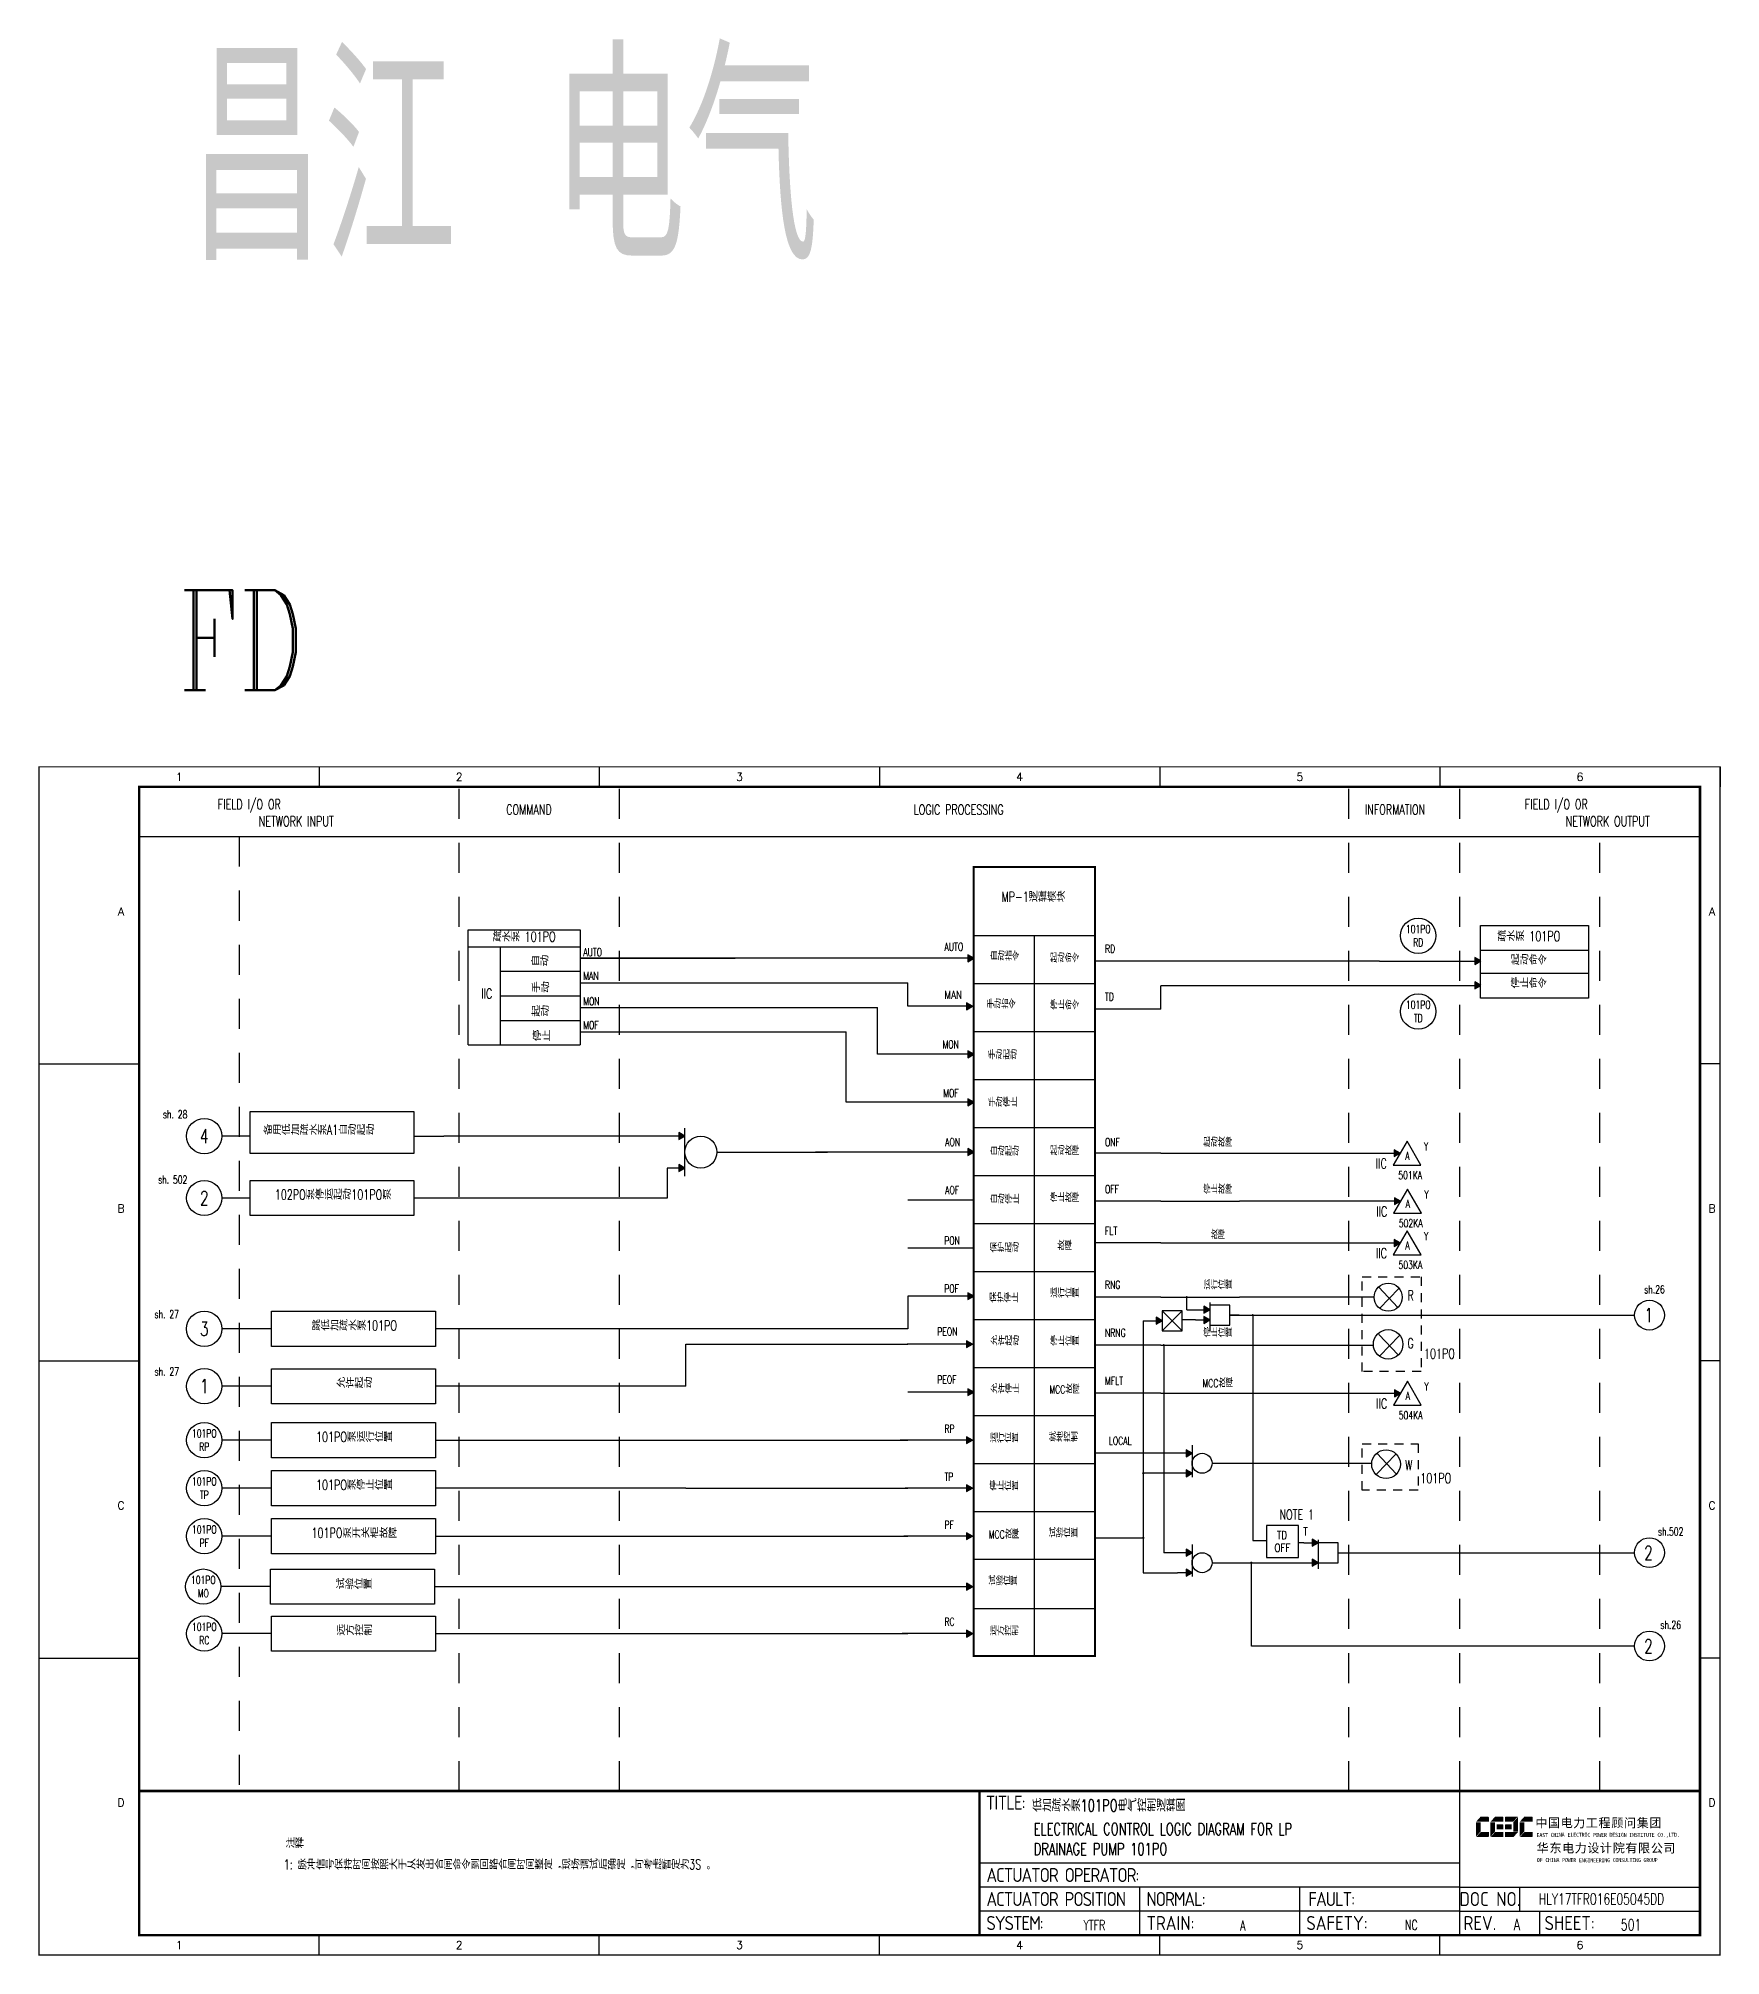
# Model space of a CAD drawing. Header units: millimetres. Extents: x 5560 to 16471, y 4607 to 8234.
# Drawn here: x 15514.8 to 15935.1, y 7531.3 to 8010.6 of the extents above; entities that cross this region are included whole.
import ezdxf
from ezdxf.enums import TextEntityAlignment as Align

# ---------------------------------------------------------------- set-up
doc = ezdxf.new("R2010")
doc.units = ezdxf.units.MM
doc.linetypes.add('JIS_02_0.7', pattern=[1.35, 0.75, -0.6])
for name, color, linetype in [('BLOCK', 7, 'Continuous'), ('BORDER', 1, 'Continuous'), ('INSTRUMENT', 4, 'Continuous'), ('MLINE', 6, 'Continuous'), ('TITLE', 1, 'Continuous'), ('TK', 7, 'Continuous'), ('图框_外框线', 7, 'Continuous'), ('图框_标题栏文字', 6, 'Continuous')]:
    doc.layers.add(name, color=color, linetype=linetype)
doc.styles.add('DANIEL', font='COMPLEX', dxfattribs={"width": 0.7, "bigfont": 'GVFS'})
doc.styles.add('ecepdi', font='simhei.ttf', dxfattribs={"width": 0.9})
doc.styles.get("Standard").update_dxf_attribs({"font": 'romans.shx', "width": 0.7, "bigfont": '@0hztxta.shx'})
doc.styles.add('工程字', font='gbenor.shx', dxfattribs={"bigfont": 'gbcbig.shx'})

# ---------------------------------------------------------------- blocks, each defined once
blk = doc.blocks.new('huo')
at = {"layer": 'BORDER'}
for points in [[(-72.15, 909.27), (-73.65, 910.13), (-73.65, 908.4)], [(-72.15, 904.27), (-73.65, 905.13), (-73.65, 903.4)]]:
    blk.add_hatch(color=256, dxfattribs=at).paths.add_polyline_path(points)
for p, q in [((-72.15, 911.28), (-72.15, 903.28)), ((-72.15, 909.27), (-75.75, 909.27)), ((-67.15, 906.77), (-65.15, 906.77)), ((-72.15, 904.27), (-75.75, 904.27))]:
    blk.add_line(p, q, dxfattribs=at)
for points in [[(-72.15, 909.27), (-73.65, 910.13), (-73.65, 908.4)], [(-72.15, 904.27), (-73.65, 905.13), (-73.65, 903.4)]]:
    blk.add_lwpolyline(points, close=True, dxfattribs=at)
blk.add_circle((-69.65, 906.77), 2.5, dxfattribs=at)
blk = doc.blocks.new('A$C1E0003F3')
h = blk.add_hatch(color=152)
edge = h.paths.add_edge_path()
edge.add_ellipse((5.15, 4.41), major_axis=(0, 0.211), ratio=0.769231, start_angle=-90, end_angle=0)
edge.add_line((5.15, 4.62), (3.22, 4.62))
edge.add_line((3.22, 4.62), (2.09, 3.35))
edge.add_line((2.09, 3.35), (5.32, 3.35))
edge.add_line((5.32, 3.35), (5.32, 4.41))
h.paths.add_polyline_path([(3.22, 3.23), (2.09, 3.23), (2.09, -0.36), (3.22, 0.91)])
edge = h.paths.add_edge_path()
edge.add_line((5.32, 0.81), (3.27, 0.81))
edge.add_line((3.27, 0.81), (2.13, -0.46))
edge.add_line((2.13, -0.46), (5.15, -0.46))
edge.add_ellipse((5.15, -0.25), major_axis=(0, 0.211), ratio=0.769231, start_angle=180, end_angle=270)
edge.add_line((5.32, -0.25), (5.32, 0.81))
h = blk.add_hatch(color=152)
edge = h.paths.add_edge_path()
edge.add_ellipse((8.78, 4.41), major_axis=(0, 0.211), ratio=0.769231, start_angle=-90, end_angle=0)
edge.add_line((8.78, 4.62), (6.84, 4.62))
edge.add_line((6.84, 4.62), (5.71, 3.35))
edge.add_line((5.71, 3.35), (8.94, 3.35))
edge.add_line((8.94, 3.35), (8.94, 4.41))
h.paths.add_polyline_path([(6.84, 3.23), (5.71, 3.23), (5.71, -0.36), (6.84, 0.91)])
edge = h.paths.add_edge_path()
edge.add_ellipse((8.78, 2.49), major_axis=(0, 0.211), ratio=0.769231, start_angle=-90, end_angle=0)
edge.add_line((8.78, 2.7), (7.22, 2.7))
edge.add_line((7.22, 2.7), (7.22, 1.44))
edge.add_line((7.22, 1.44), (8.78, 1.44))
edge.add_ellipse((8.78, 1.65), major_axis=(0, 0.211), ratio=0.769231, start_angle=180, end_angle=270)
edge.add_line((8.94, 1.65), (8.94, 2.49))
edge = h.paths.add_edge_path()
edge.add_line((8.94, 0.81), (6.89, 0.81))
edge.add_line((6.89, 0.81), (5.75, -0.46))
edge.add_line((5.75, -0.46), (8.78, -0.46))
edge.add_ellipse((8.78, -0.25), major_axis=(0, 0.211), ratio=0.769231, start_angle=180, end_angle=270)
edge.add_line((8.94, -0.25), (8.94, 0.81))
h = blk.add_hatch(color=1)
edge = h.paths.add_edge_path()
edge.add_line((12.48, 4.62), (9.46, 4.62))
edge.add_ellipse((9.46, 4.41), major_axis=(0, 0.211), ratio=0.769231, start_angle=0, end_angle=90)
edge.add_line((9.3, 4.41), (9.3, 3.35))
edge.add_line((9.3, 3.35), (11.35, 3.35))
edge.add_line((11.35, 3.35), (12.48, 4.62))
h.paths.add_polyline_path([(12.57, 4.56), (11.38, 3.23), (11.38, 0.93), (12.57, 0.93)])
edge = h.paths.add_edge_path()
edge.add_line((11.03, 2.7), (9.46, 2.7))
edge.add_ellipse((9.46, 2.49), major_axis=(0, 0.211), ratio=0.769231, start_angle=0, end_angle=90)
edge.add_line((9.3, 2.49), (9.3, 1.65))
edge.add_ellipse((9.46, 1.65), major_axis=(0, 0.211), ratio=0.769231, start_angle=90, end_angle=180)
edge.add_line((9.46, 1.44), (11.03, 1.44))
edge.add_line((11.03, 1.44), (11.03, 2.7))
h = blk.add_hatch(color=1)
edge = h.paths.add_edge_path()
edge.add_line((12.58, 0.79), (9.3, 0.79))
edge.add_line((9.3, 0.79), (9.3, -0.27))
edge.add_ellipse((9.46, -0.27), major_axis=(0, 0.211), ratio=0.769231, start_angle=90, end_angle=180)
edge.add_line((9.46, -0.48), (11.43, -0.48))
edge.add_line((11.43, -0.48), (12.58, 0.79))
h = blk.add_hatch(color=152)
edge = h.paths.add_edge_path()
edge.add_ellipse((16.11, 4.41), major_axis=(0, 0.211), ratio=0.769231, start_angle=-90, end_angle=0)
edge.add_line((16.11, 4.62), (14.14, 4.62))
edge.add_line((14.14, 4.62), (13, 3.35))
edge.add_line((13, 3.35), (16.27, 3.35))
edge.add_line((16.27, 3.35), (16.27, 4.41))
h.paths.add_polyline_path([(14.14, 3.23), (13, 3.23), (13, -0.36), (14.14, 0.91)])
edge = h.paths.add_edge_path()
edge.add_line((16.27, 0.81), (14.18, 0.81))
edge.add_line((14.18, 0.81), (13.04, -0.46))
edge.add_line((13.04, -0.46), (16.03, -0.46))
edge.add_ellipse((16.03, -0.15), major_axis=(0, 0.316), ratio=0.769231, start_angle=180, end_angle=270)
edge.add_line((16.27, -0.15), (16.27, 0.81))
at = {"layer": 'TITLE', "color": 7, "style": 'ecepdi'}
for s, p in [('中', (16.92, 1.94)), ('国', (20.09, 2)), ('电', (23.25, 1.99)), ('力', (26.39, 1.96)), ('工', (29.53, 1.95)), ('程', (32.71, 1.98)), ('顾', (35.9, 1.98)), ('问', (39.09, 1.94)), ('集', (42.26, 1.98)), ('团', (45.42, 2.01)), ('华', (17.24, -4.31)), ('东', (20.45, -4.29)), ('电', (23.62, -4.35)), ('力', (26.75, -4.32)), ('设', (29.92, -4.3)), ('计', (33.05, -4.31)), ('院', (36.26, -4.29)), ('有', (39.41, -4.29)), ('限', (42.57, -4.32)), ('公', (45.78, -4.38)), ('司', (48.91, -4.35))]:
    blk.add_text(s, height=2.2, dxfattribs=at).set_placement(p)
at = {"layer": 'TITLE', "color": 7, "style": 'ecepdi', "width": 0.975}
for s, p in [('E', (17.58, 0.02)), ('A', (18.29, 0.03)), ('S', (19, 0.03)), ('T', (19.7, 0.03)), ('C', (21.1, 0.09)), ('H', (21.77, 0.09)), ('I', (22.46, 0.09)), ('N', (23.17, 0.1)), ('A', (23.86, 0.1)), ('E', (25.35, 0.09)), ('L', (26.05, 0.11)), ('E', (26.76, 0.1)), ('C', (27.46, 0.12)), ('T', (28.18, 0.11)), ('R', (28.87, 0.1)), ('I', (29.57, 0.11)), ('C', (30.28, 0.1)), ('P', (31.64, 0.09)), ('O', (32.32, 0.08)), ('W', (33.03, 0.08)), ('E', (33.72, 0.08)), ('R', (34.42, 0.09)), ('D', (35.81, 0.1)), ('E', (36.52, 0.1)), ('S', (37.2, 0.1)), ('I', (37.91, 0.09)), ('G', (38.68, 0.11)), ('N', (39.38, 0.09)), ('I', (40.72, 0.07)), ('N', (41.43, 0.08)), ('S', (42.14, 0.08)), ('T', (42.83, 0.08)), ('I', (43.52, 0.09)), ('T', (44.22, 0.07)), ('U', (44.93, 0.07)), ('T', (45.63, 0.08)), ('E', (46.34, 0.09)), ('C', (47.76, 0.11)), ('O', (48.48, 0.1)), ('L', (50.56, 0.1)), ('T', (51.27, 0.1)), ('D', (51.96, 0.1)), ('.', (49.23, 0.1)), (',', (49.87, 0.1)), ('.', (52.72, 0.11)), ('O', (17.67, -6.18)), ('OF', (18.01, -6.2)), ('F', (18.37, -6.2)), ('C', (19.8, -6.19)), ('H', (20.47, -6.19)), ('I', (21.15, -6.19)), ('N', (21.87, -6.18)), ('A', (22.56, -6.18)), ('P', (23.98, -6.2)), ('O', (24.66, -6.21)), ('W', (25.36, -6.21)), ('E', (26.06, -6.21)), ('R', (26.75, -6.2)), ('E', (28.19, -6.24)), ('N', (28.91, -6.27)), ('G', (29.62, -6.26)), ('I', (30.32, -6.27)), ('N', (31.02, -6.27)), ('E', (31.7, -6.28)), ('E', (32.41, -6.27)), ('R', (33.1, -6.24)), ('I', (33.81, -6.24)), ('N', (34.51, -6.26)), ('G', (35.2, -6.24)), ('C', (36.61, -6.19)), ('O', (37.3, -6.21)), ('N', (38, -6.2)), ('S', (38.71, -6.21)), ('U', (39.41, -6.18)), ('L', (40.11, -6.18)), ('T', (40.81, -6.19)), ('I', (41.51, -6.21)), ('N', (42.2, -6.21)), ('G', (42.91, -6.17)), ('G', (44.29, -6.2)), ('R', (45, -6.21)), ('O', (45.69, -6.22)), ('U', (46.39, -6.2)), ('P', (47.1, -6.23))]:
    blk.add_text(s, height=1, dxfattribs=at).set_placement(p, align=Align.MIDDLE_CENTER)
blk = doc.blocks.new('1')
for p, q in [((70, 297), (70, 292)), ((140, 297), (140, 292)), ((210, 297), (210, 292)), ((280, 297), (280, 292)), ((350, 297), (350, 292)), ((420, 297), (420, 292)), ((0, 222.75), (25, 222.75)), ((420, 222.75), (415, 222.75)), ((0, 148.5), (25, 148.5)), ((420, 148.5), (415, 148.5)), ((0, 74.25), (25, 74.25)), ((420, 74.25), (415, 74.25)), ((70, 0), (70, 5)), ((140, 0), (140, 5)), ((210, 0), (210, 5)), ((280, 0), (280, 5)), ((350, 0), (350, 5))]:
    blk.add_line(p, q)
at = {"layer": '图框_外框线'}
for p, q in [((355, 5), (355, 41)), ((355, 23), (235, 23)), ((355, 17), (235, 17)), ((275, 11), (275, 17)), ((315, 11), (315, 17)), ((355, 17), (415, 17)), ((370, 11), (370, 17)), ((355, 11), (235, 11)), ((355, 11), (235, 11)), ((275, 5), (275, 11)), ((315, 5), (315, 11)), ((355, 11), (415, 11)), ((375, 5), (375, 11))]:
    blk.add_line(p, q, dxfattribs=at)
for points, const_width in [([(0, 0), (420, 0), (420, 297), (0, 297)], 0.3), ([(25, 5), (415, 5), (415, 292), (25, 292)], 0.6)]:
    blk.add_lwpolyline(points, close=True, dxfattribs=dict(at, const_width=const_width))
at = {"layer": '图框_外框线', "const_width": 0.6}
blk.add_lwpolyline([(235, 41), (25, 41)], dxfattribs=at)
at = {"layer": '图框_外框线'}
blk.add_lwpolyline([(415, 41, 0.6, 0.6, 0), (235, 41, 0.6, 0.6, 0), (235, 5, 0, 0, 0)], format="xyseb", dxfattribs=at)
blk.add_blockref('A$C1E0003F3', (356.94, 29.95))
at = {"layer": 'TK', "color": 3}
for s, p in [('1', (35, 294.5)), ('2', (105, 294.5)), ('3', (175, 294.5)), ('4', (245, 294.5)), ('5', (315, 294.5)), ('6', (385, 294.5)), ('1', (35, 2.5)), ('2', (105, 2.5)), ('3', (175, 2.5)), ('4', (245, 2.5)), ('5', (315, 2.5)), ('6', (385, 2.5))]:
    blk.add_text(s, height=2, dxfattribs=at).set_placement(p, align=Align.MIDDLE)
for s, p in [('A', (20.5, 259.88)), ('A', (418, 259.88)), ('B', (20.5, 185.62)), ('B', (418, 185.62)), ('C', (20.5, 111.38)), ('C', (418, 111.38)), ('D', (20.5, 37.12)), ('D', (418, 37.12))]:
    blk.add_text(s, height=2, dxfattribs=at).set_placement(p, align=Align.CENTER)
at = {"layer": '图框_标题栏文字', "char_height": 3.5, "style": '工程字'}
for s, insert, width, attachment_point in [('{\\T0.9; TITLE:}', (234.86, 38.09), 14.2249, 4), ('{\\T0.9; ACTUATOR OPERATOR:}', (235, 20), 40, 4), ('{\\T0.9; ACTUATOR POSITION}', (235, 14), 45, 4), ('{\\T0.9; NORMAL:}', (275, 14), 18.2557, 4), ('{\\T0.9; FAULT:}', (315.44, 14), 15, 4), ('DOC NO.', (362.5, 14), 15, 5), ('{\\T0.9; SYSTEM:}', (235, 8), 17.9526, 4), ('{\\T0.9; }TRAIN: ', (275, 8), 17.6638, 4), ('SAFETY:', (324.3, 8), 22.3993, 5), ('REV.', (360, 8), 10, 5), ('SHEET:', (382.42, 8), 20, 5)]:
    blk.add_mtext(s, dxfattribs=dict(at, insert=insert, width=width, attachment_point=attachment_point))

msp = doc.modelspace()

# ---------------------------------------------------------------- hatches: boundary and pattern name
for points in [[(15748.49, 7780.66), (15746.99, 7781.52), (15746.99, 7779.79)], [(15875.2, 7779.97), (15873.7, 7780.83), (15873.7, 7779.1)], [(15875.2, 7773.84), (15873.7, 7774.71), (15873.7, 7772.97)], [(15748.22, 7768.66), (15746.72, 7769.52), (15746.72, 7767.79)], [(15748.49, 7756.66), (15746.99, 7757.52), (15746.99, 7755.79)], [(15748.49, 7744.66), (15746.99, 7745.52), (15746.99, 7743.79)], [(15676.31, 7736.19), (15674.81, 7737.05), (15674.81, 7735.32)], [(15748.49, 7732.19), (15746.99, 7733.05), (15746.99, 7731.32)], [(15855.02, 7731.91), (15853.52, 7732.78), (15853.52, 7731.05)], [(15676.31, 7728.19), (15674.81, 7729.05), (15674.81, 7727.32)], [(15855.14, 7719.91), (15853.64, 7720.78), (15853.64, 7719.05)], [(15855.06, 7709.49), (15853.56, 7710.36), (15853.56, 7708.63)], [(15748.49, 7696.19), (15746.99, 7697.05), (15746.99, 7695.32)], [(15748.22, 7684.19), (15746.72, 7685.05), (15746.72, 7683.32)], [(15748.49, 7672.19), (15746.99, 7673.05), (15746.99, 7671.32)], [(15855.12, 7671.91), (15853.62, 7672.78), (15853.62, 7671.05)], [(15748.22, 7660.19), (15746.72, 7661.05), (15746.72, 7659.32)], [(15748.22, 7648.19), (15746.72, 7649.05), (15746.72, 7647.32)], [(15748.22, 7636.19), (15746.72, 7637.05), (15746.72, 7635.32)], [(15748.22, 7623.54), (15746.72, 7624.41), (15746.72, 7622.67)], [(15748.22, 7611.83), (15746.72, 7612.7), (15746.72, 7610.97)]]:
    msp.add_hatch(color=256).paths.add_polyline_path(points)
h = msp.add_hatch(color=256)
h.paths.add_polyline_path([(15801.44, 7695.94), (15801.72, 7695.94), (15801.72, 7695.94), (15802.02, 7695.94, 0.926538)])
h.paths.add_polyline_path([(15802.02, 7695.91, 0.019012), (15802.02, 7695.94), (15801.72, 7695.94), (15801.72, 7695.62, 0.419038)])
h.paths.add_polyline_path([(15801.72, 7695.94), (15801.44, 7695.94, 0.019106), (15801.44, 7695.91, 0.409405), (15801.72, 7695.62)])
h = msp.add_hatch(color=256)
h.paths.add_polyline_path([(15817.92, 7691.45), (15818.2, 7691.45), (15818.2, 7691.45), (15818.5, 7691.45, 0.926538)])
h.paths.add_polyline_path([(15818.5, 7691.43, 0.019012), (15818.5, 7691.45), (15818.2, 7691.45), (15818.2, 7691.14, 0.419038)])
h.paths.add_polyline_path([(15818.2, 7691.45), (15817.92, 7691.45, 0.019106), (15817.92, 7691.43, 0.409405), (15818.2, 7691.14)])
h = msp.add_hatch(color=256)
h.paths.add_polyline_path([(15795.68, 7683.94), (15795.97, 7683.94), (15795.97, 7683.94), (15796.26, 7683.94, 0.926538)])
h.paths.add_polyline_path([(15796.26, 7683.91, 0.019012), (15796.26, 7683.94), (15795.97, 7683.94), (15795.97, 7683.62, 0.419038)])
h.paths.add_polyline_path([(15795.97, 7683.94), (15795.68, 7683.94, 0.019106), (15795.68, 7683.91, 0.409405), (15795.97, 7683.62)])
h = msp.add_hatch(color=256)
h.paths.add_polyline_path([(15790.57, 7651.92), (15790.86, 7651.92), (15790.86, 7651.92), (15791.16, 7651.92, 0.926538)])
h.paths.add_polyline_path([(15791.16, 7651.9, 0.019012), (15791.16, 7651.92), (15790.86, 7651.92), (15790.86, 7651.61, 0.419038)])
h.paths.add_polyline_path([(15790.86, 7651.92), (15790.57, 7651.92, 0.019106), (15790.57, 7651.9, 0.409405), (15790.86, 7651.61)])
h = msp.add_hatch(color=256)
h.paths.add_polyline_path([(15790.57, 7635.8), (15790.86, 7635.8), (15790.86, 7635.8), (15791.16, 7635.8, 0.926538)])
h.paths.add_polyline_path([(15791.16, 7635.78, 0.019012), (15791.16, 7635.8), (15790.86, 7635.8), (15790.86, 7635.49, 0.419038)])
h.paths.add_polyline_path([(15790.86, 7635.8), (15790.57, 7635.8, 0.019106), (15790.57, 7635.78, 0.409405), (15790.86, 7635.49)])
h = msp.add_hatch(color=256)
h.paths.add_polyline_path([(15817.56, 7629.58), (15817.85, 7629.58), (15817.85, 7629.58), (15818.15, 7629.58, 0.926538)])
h.paths.add_polyline_path([(15818.15, 7629.56, 0.019012), (15818.15, 7629.58), (15817.85, 7629.58), (15817.85, 7629.26, 0.419038)])
h.paths.add_polyline_path([(15817.85, 7629.58), (15817.56, 7629.58, 0.019106), (15817.56, 7629.56, 0.409405), (15817.85, 7629.26)])
at = {"layer": 'BORDER'}
for color, points in [(256, [(15807.5, 7692.79), (15806, 7693.66), (15806, 7691.93)]), (40, [(15795.6, 7690.05), (15794.1, 7690.92), (15794.1, 7689.19)]), (256, [(15807.5, 7690.23), (15806, 7691.1), (15806, 7689.36)]), (40, [(15834.53, 7634.56), (15833.03, 7635.42), (15833.03, 7633.69)]), (40, [(15834.53, 7629.56), (15833.03, 7630.42), (15833.03, 7628.69)])]:
    msp.add_hatch(color=color, dxfattribs=at).paths.add_polyline_path(points)

# ---------------------------------------------------------------- linework, layer by layer
for p, q in [((15748.49, 7786.31), (15748.49, 7803.49)), ((15748.49, 7803.49), (15778.77, 7803.49)), ((15778.77, 7786.31), (15778.77, 7803.49)), ((15622.19, 7783.54), (15650.14, 7783.54)), ((15748.49, 7786.31), (15778.77, 7786.31)), ((15763.63, 7786.31), (15763.63, 7606.19)), ((15630.17, 7783.24), (15630.17, 7758.97)), ((15650.14, 7780.66), (15688.88, 7780.66)), ((15748.49, 7780.66), (15650.14, 7780.66)), ((15748.49, 7780.66), (15732.04, 7780.66)), ((15849.85, 7779.91), (15800.22, 7779.91)), ((15849.85, 7779.91), (15875.1, 7779.91)), ((15630.17, 7777.4), (15650.14, 7777.4)), ((15630.17, 7777.4), (15650.14, 7777.4)), ((15650.14, 7774.52), (15732.04, 7774.52)), ((15732.04, 7768.66), (15732.04, 7774.52)), ((15748.49, 7774.31), (15778.77, 7774.31)), ((15795.22, 7767.91), (15795.22, 7773.78)), ((15849.85, 7773.78), (15795.22, 7773.78)), ((15875.1, 7773.78), (15849.85, 7773.78)), ((15630.17, 7771.25), (15650.14, 7771.25)), ((15630.17, 7771.25), (15650.14, 7771.25)), ((15630.17, 7765.11), (15650.14, 7765.11)), ((15630.17, 7765.11), (15650.14, 7765.11)), ((15650.14, 7768.37), (15724.42, 7768.37)), ((15724.42, 7756.66), (15724.42, 7768.37)), ((15748.49, 7768.66), (15732.04, 7768.66)), ((15650.14, 7762.23), (15716.65, 7762.23)), ((15716.65, 7744.66), (15716.65, 7762.23)), ((15748.49, 7762.31), (15778.77, 7762.31)), ((15622.19, 7758.97), (15650.14, 7758.97)), ((15748.49, 7756.66), (15724.42, 7756.66)), ((15748.49, 7750.31), (15778.77, 7750.31)), ((15748.49, 7744.66), (15716.65, 7744.66)), ((15608.65, 7736.19), (15616.14, 7736.19)), ((15673.31, 7736.19), (15616.14, 7736.19)), ((15676.31, 7736.19), (15673.31, 7736.19)), ((15676.31, 7726.19), (15676.31, 7738.19)), ((15748.49, 7738.31), (15778.77, 7738.31)), ((15684.31, 7732.19), (15711.94, 7732.19)), ((15732.04, 7732.19), (15708.94, 7732.19)), ((15708.94, 7732.19), (15711.94, 7732.19)), ((15748.49, 7732.19), (15732.04, 7732.19)), ((15793.38, 7731.91), (15778.77, 7731.91)), ((15795.22, 7731.91), (15814.87, 7731.91)), ((15814.87, 7731.91), (15855.02, 7731.91)), ((15676.31, 7728.19), (15671.87, 7728.19)), ((15748.49, 7726.31), (15778.77, 7726.31)), ((15748.49, 7720.19), (15732.04, 7720.19)), ((15793.38, 7719.91), (15778.77, 7719.91)), ((15795.22, 7719.91), (15814.87, 7719.91)), ((15855.14, 7719.91), (15814.87, 7719.91)), ((15748.49, 7714.31), (15778.77, 7714.31)), ((15748.49, 7708.19), (15732.04, 7708.19)), ((15793.38, 7709.49), (15778.77, 7709.49)), ((15793.38, 7709.49), (15778.77, 7709.49)), ((15795.22, 7709.49), (15814.87, 7709.49)), ((15814.87, 7709.49), (15855.06, 7709.49)), ((15748.49, 7702.31), (15778.77, 7702.31)), ((15849.68, 7698.43), (15854.47, 7693.34)), ((15854.69, 7698.12), (15849.86, 7693.11)), ((15748.49, 7696.19), (15732.04, 7696.19)), ((15732.04, 7696.19), (15732.04, 7688.02)), ((15795.22, 7695.91), (15814.87, 7695.91)), ((15801.73, 7692.79), (15801.73, 7695.91)), ((15848.56, 7695.91), (15814.87, 7695.91)), ((15732.04, 7688.02), (15613.99, 7688.02)), ((15748.49, 7690.31), (15778.77, 7690.31)), ((15790.85, 7690.05), (15790.85, 7631.26)), ((15814.8, 7691.43), (15812.5, 7691.43)), ((15812.5, 7691.43), (15913.59, 7691.43)), ((15818.21, 7691.43), (15818.21, 7635.13)), ((15676.61, 7684.19), (15732.04, 7684.19)), ((15676.61, 7673.66), (15676.61, 7684.19)), ((15748.49, 7684.19), (15731.83, 7684.19)), ((15795.22, 7683.91), (15814.87, 7683.91)), ((15795.97, 7683.91), (15795.97, 7632.06)), ((15814.87, 7683.91), (15848.33, 7683.91)), ((15849.74, 7686.6), (15854.53, 7681.51)), ((15854.75, 7686.29), (15849.92, 7681.29)), ((15748.49, 7678.31), (15778.77, 7678.31)), ((15676.61, 7673.66), (15614, 7673.66)), ((15748.49, 7672.19), (15732.04, 7672.19)), ((15795.22, 7671.91), (15814.87, 7671.91)), ((15814.87, 7671.91), (15855.12, 7671.91)), ((15748.49, 7666.31), (15778.77, 7666.31)), ((15614, 7660.19), (15676.61, 7660.19)), ((15676.61, 7660.19), (15732.04, 7660.19)), ((15748.49, 7660.19), (15730.11, 7660.19)), ((15748.49, 7654.31), (15778.77, 7654.31)), ((15793.38, 7656.9), (15778.77, 7656.9)), ((15810.05, 7654.4), (15847.93, 7654.4)), ((15853.95, 7656.68), (15849.12, 7651.67)), ((15849.28, 7656.88), (15854.06, 7651.78)), ((15799.45, 7651.9), (15790.85, 7651.9)), ((15676.61, 7648.19), (15614, 7648.19)), ((15676.61, 7648.19), (15732.04, 7648.19)), ((15748.49, 7648.19), (15731.41, 7648.19)), ((15748.49, 7642.31), (15778.77, 7642.31)), ((15614, 7636.19), (15676.61, 7636.19)), ((15676.61, 7636.19), (15732.04, 7636.19)), ((15748.49, 7636.19), (15731.06, 7636.19)), ((15778.78, 7635.78), (15790.85, 7635.78)), ((15818.21, 7635.13), (15821.64, 7635.13)), ((15748.49, 7630.43), (15778.77, 7630.43)), ((15790.85, 7631.26), (15790.85, 7627.06)), ((15799.45, 7632.06), (15795.97, 7632.06)), ((15839.53, 7632.06), (15913.59, 7632.06)), ((15790.85, 7627.06), (15799.45, 7627.06)), ((15810.05, 7629.56), (15833.03, 7629.56)), ((15817.86, 7608.73), (15817.86, 7629.56)), ((15613.75, 7623.57), (15748.49, 7623.57)), ((15748.49, 7618.08), (15778.77, 7618.08)), ((15614, 7611.83), (15676.61, 7611.83)), ((15676.61, 7611.83), (15732.04, 7611.83)), ((15748.49, 7611.83), (15730.59, 7611.83))]:
    msp.add_line(p, q)
at = {"color": 0}
for p, q in [((15800.22, 7779.91), (15778.77, 7779.91)), ((15795.22, 7767.91), (15778.77, 7767.91)), ((15567.73, 7736.19), (15560.67, 7736.19)), ((15795.22, 7731.91), (15778.77, 7731.91)), ((15671.87, 7728.19), (15671.87, 7720.71)), ((15567.73, 7720.71), (15560.67, 7720.71)), ((15671.87, 7720.71), (15608.65, 7720.71)), ((15795.22, 7719.91), (15778.77, 7719.91)), ((15795.22, 7709.49), (15778.77, 7709.49)), ((15795.22, 7709.49), (15778.77, 7709.49)), ((15795.22, 7695.91), (15778.77, 7695.91)), ((15795.22, 7695.91), (15778.77, 7695.91)), ((15801.73, 7692.79), (15807.12, 7692.79)), ((15573.06, 7688.02), (15560.67, 7688.02)), ((15795.22, 7683.91), (15778.77, 7683.91)), ((15795.22, 7683.91), (15778.77, 7683.91)), ((15573.07, 7673.66), (15560.68, 7673.66)), ((15795.22, 7671.91), (15778.77, 7671.91)), ((15795.22, 7671.91), (15778.77, 7671.91)), ((15795.22, 7671.91), (15814.87, 7671.91)), ((15573.07, 7660.19), (15560.68, 7660.19)), ((15795.22, 7656.9), (15778.77, 7656.9)), ((15799.45, 7656.9), (15778.77, 7656.9)), ((15573.07, 7648.19), (15560.68, 7648.19)), ((15573.07, 7636.19), (15560.68, 7636.19)), ((15572.82, 7623.57), (15560.43, 7623.57)), ((15573.07, 7611.83), (15560.68, 7611.83)), ((15913.59, 7608.73), (15817.86, 7608.73))]:
    msp.add_line(p, q, dxfattribs=at)
at = {"color": 40}
for p, q in [((15803.91, 7690.23), (15800.6, 7690.23)), ((15830.94, 7634.56), (15829.64, 7634.56))]:
    msp.add_line(p, q, dxfattribs=at)
for const_width in [0.5, 0.2]:
    msp.add_lwpolyline([(15748.49, 7803.49), (15778.77, 7803.49), (15778.77, 7606.19), (15748.49, 7606.19), (15748.49, 7803.49)], dxfattribs=dict(const_width=const_width))
for points in [[(15875.1, 7788.8), (15902.13, 7788.8), (15902.13, 7770.66), (15875.1, 7770.66)], [(15748.49, 7786.31), (15778.77, 7786.31), (15778.77, 7606.19), (15748.49, 7606.19)], [(15748.49, 7780.66), (15746.99, 7781.52), (15746.99, 7779.79)], [(15875.2, 7779.97), (15873.7, 7780.83), (15873.7, 7779.1)], [(15875.1, 7782.66), (15902.13, 7782.66), (15902.13, 7776.8), (15875.1, 7776.8)], [(15875.2, 7773.84), (15873.7, 7774.71), (15873.7, 7772.97)], [(15748.22, 7768.66), (15746.72, 7769.52), (15746.72, 7767.79)], [(15748.49, 7756.66), (15746.99, 7757.52), (15746.99, 7755.79)], [(15748.49, 7744.66), (15746.99, 7745.52), (15746.99, 7743.79)], [(15567.73, 7742.33), (15608.65, 7742.33), (15608.65, 7731.8), (15567.73, 7731.8)], [(15676.31, 7736.19), (15674.81, 7737.05), (15674.81, 7735.32)], [(15748.49, 7732.19), (15746.99, 7733.05), (15746.99, 7731.32)], [(15855.02, 7731.91), (15853.52, 7732.78), (15853.52, 7731.05)], [(15676.31, 7728.19), (15674.81, 7729.05), (15674.81, 7727.32)], [(15567.73, 7725.1), (15608.65, 7725.1), (15608.65, 7716.33), (15567.73, 7716.33)], [(15855.14, 7719.91), (15853.64, 7720.78), (15853.64, 7719.05)], [(15855.06, 7709.49), (15853.56, 7710.36), (15853.56, 7708.63)], [(15748.49, 7696.19), (15746.99, 7697.05), (15746.99, 7695.32)], [(15573.06, 7692.41), (15613.99, 7692.41), (15613.99, 7683.63), (15573.06, 7683.63)], [(15748.22, 7684.19), (15746.72, 7685.05), (15746.72, 7683.32)], [(15573.07, 7678.05), (15614, 7678.05), (15614, 7669.27), (15573.07, 7669.27)], [(15748.49, 7672.19), (15746.99, 7673.05), (15746.99, 7671.32)], [(15855.12, 7671.91), (15853.62, 7672.78), (15853.62, 7671.05)], [(15573.07, 7664.57), (15614, 7664.57), (15614, 7655.8), (15573.07, 7655.8)], [(15748.22, 7660.19), (15746.72, 7661.05), (15746.72, 7659.32)], [(15573.07, 7652.57), (15614, 7652.57), (15614, 7643.8), (15573.07, 7643.8)], [(15748.22, 7648.19), (15746.72, 7649.05), (15746.72, 7647.32)], [(15573.07, 7640.57), (15614, 7640.57), (15614, 7631.8), (15573.07, 7631.8)], [(15748.22, 7636.19), (15746.72, 7637.05), (15746.72, 7635.32)], [(15572.82, 7627.96), (15613.75, 7627.96), (15613.75, 7619.19), (15572.82, 7619.19)], [(15748.22, 7623.54), (15746.72, 7624.41), (15746.72, 7622.67)], [(15573.07, 7616.22), (15614, 7616.22), (15614, 7607.44), (15573.07, 7607.44)], [(15748.22, 7611.83), (15746.72, 7612.7), (15746.72, 7610.97)]]:
    msp.add_lwpolyline(points, close=True)
for points in [[(15622.19, 7787.73), (15650.14, 7787.73), (15650.14, 7783.54)], [(15622.19, 7758.97), (15622.19, 7787.73)], [(15650.14, 7783.54), (15650.14, 7777.4)], [(15650.14, 7777.4), (15650.14, 7771.25)], [(15650.14, 7771.25), (15650.14, 7765.11)], [(15650.14, 7765.11), (15650.14, 7758.97)]]:
    msp.add_lwpolyline(points)
at = {"color": 1}
for points in [[(15860.22, 7728.91), (15856.76, 7734.91), (15853.29, 7728.91)], [(15860.34, 7716.91), (15856.87, 7722.91), (15853.41, 7716.91)], [(15860.26, 7706.49), (15856.8, 7712.49), (15853.33, 7706.49)], [(15860.32, 7668.91), (15856.85, 7674.91), (15853.39, 7668.91)]]:
    msp.add_lwpolyline(points, close=True, dxfattribs=at)
at = {"linetype": 'JIS_02_0.7', "ltscale": 3}
for points in [[(15845.53, 7700.97), (15860.26, 7700.97), (15860.26, 7677.32), (15845.53, 7677.32)], [(15845.53, 7659.24), (15859.56, 7659.24), (15859.56, 7647.72), (15845.53, 7647.72)]]:
    msp.add_lwpolyline(points, close=True, dxfattribs=at)
at = {"color": 40}
msp.add_lwpolyline([(15821.64, 7630.86), (15829.64, 7630.86), (15829.64, 7638.86), (15821.64, 7638.86)], close=True, dxfattribs=at)
for centre, radius in [((15859.55, 7786.27), 4.41), ((15859.55, 7767.34), 4.41), ((15556.25, 7736.19), 4.41), ((15680.31, 7732.19), 4), ((15556.26, 7720.71), 4.41), ((15852.06, 7695.92), 3.51), ((15556.25, 7688.02), 4.41), ((15917.33, 7691.43), 3.74), ((15852.03, 7684.14), 3.69), ((15556.26, 7673.66), 4.41), ((15556.26, 7660.19), 4.41), ((15851.52, 7654.18), 3.59), ((15556.26, 7648.19), 4.41), ((15556.26, 7636.19), 4.41), ((15917.33, 7632.06), 3.74), ((15556.01, 7623.57), 4.41), ((15556.26, 7611.83), 4.41), ((15917.33, 7608.73), 3.74)]:
    msp.add_circle(centre, radius)
at = {"layer": 'BORDER', "color": 40}
for p, q in [((15795.6, 7692.55), (15800.6, 7687.55)), ((15800.6, 7692.55), (15795.6, 7687.55)), ((15790.85, 7690.05), (15795.6, 7690.05)), ((15834.53, 7635.25), (15834.53, 7628.06)), ((15830.94, 7634.56), (15834.53, 7634.56))]:
    msp.add_line(p, q, dxfattribs=at)
at = {"layer": 'BORDER'}
for p, q in [((15803.91, 7692.79), (15807.5, 7692.79)), ((15807.5, 7694.62), (15807.5, 7687.43)), ((15803.91, 7690.23), (15807.5, 7690.23))]:
    msp.add_line(p, q, dxfattribs=at)
at = {"layer": 'BORDER', "color": 40}
for points in [[(15800.6, 7692.55), (15795.6, 7692.55), (15795.6, 7687.55), (15800.6, 7687.55)], [(15795.6, 7690.05), (15794.1, 7690.92), (15794.1, 7689.19)], [(15834.53, 7634.56), (15833.03, 7635.42), (15833.03, 7633.69)], [(15834.53, 7629.56), (15833.03, 7630.42), (15833.03, 7628.69)], [(15839.53, 7634.56), (15834.53, 7634.56), (15834.53, 7629.56), (15839.53, 7629.56)]]:
    msp.add_lwpolyline(points, close=True, dxfattribs=at)
at = {"layer": 'BORDER'}
for points in [[(15807.5, 7692.79), (15806, 7693.66), (15806, 7691.93)], [(15812.5, 7693.93), (15807.5, 7693.93), (15807.5, 7688.93), (15812.5, 7688.93)], [(15807.5, 7690.23), (15806, 7691.1), (15806, 7689.36)]]:
    msp.add_lwpolyline(points, close=True, dxfattribs=at)
at = {"layer": 'MLINE', "linetype": 'JIS_02_0.7', "ltscale": 10}
for p, q in [((15619.96, 7572.48), (15619.96, 7823.48)), ((15659.96, 7572.48), (15659.96, 7823.48)), ((15842.19, 7572.48), (15842.19, 7823.48)), ((15869.96, 7572.48), (15869.96, 7823.48)), ((15564.96, 7811.04), (15564.96, 7572.48)), ((15904.96, 7572.48), (15904.96, 7811.04))]:
    msp.add_line(p, q, dxfattribs=at)
at = {"layer": 'MLINE'}
msp.add_line((15539.96, 7811.04), (15929.96, 7811.04), dxfattribs=at)

# ---------------------------------------------------------------- block references
msp.add_blockref('1', (15514.96, 7531.48))
at = {"color": 40}
for p in [(15875.2, 6747.63), (15875.2, 6722.79)]:
    msp.add_blockref('huo', p, dxfattribs=at)

# ---------------------------------------------------------------- texts
at = {"color": 1, "width": 0.7}
for p in [(15856.84, 7730.29), (15856.96, 7718.29), (15856.88, 7707.87), (15856.94, 7670.29)]:
    msp.add_text('A', height=2, dxfattribs=at).set_placement(p, align=Align.CENTER)
at = {"color": 40, "width": 0.7}
msp.add_text('NOTE 1', height=2.5, dxfattribs=at).set_placement((15824.89, 7640.33))
at = {"width": 0.7}
for s, p in [('注释', (15576.61, 7558.22)), ('1: 脉冲信号保持时间按照大于从发出合闸命令到回路合闸时间整定，现场调试后确定，可考虑暂定为3S。', (15576.13, 7552.87))]:
    msp.add_text(s, height=2.5, dxfattribs=at).set_placement(p)
for s, insert, char_height, width, attachment_point in [('{\\W0.7;MP-1逻辑模块}', (15755.44, 7797.27), 2.5, 73.0067, 1), ('疏水泵 101PO', (15636.16, 7787.28), 2.5, 29.7792, 2), ('{\\W0.7;AUTO}', (15741.19, 7784.51), 2, 73.0067, 1), ('疏水泵 101PO', (15887.15, 7787.42), 2.5, 29.7792, 2), ('自动  ', (15640.04, 7781.2), 2.5, 19.3818, 2), ('{\\W0.7;AUTO}', (15650.95, 7783.16), 2, 5.9344, 1), ('{\\W0.7;自动指令}', (15752.61, 7782.09), 2, 73.0067, 1), ('起动命令 ', (15887.15, 7781.51), 2.5, 28.7463, 2), ('手动  ', (15640.26, 7774.56), 2.5, 19.3818, 2), ('{\\W0.7;MAN}', (15650.95, 7777.21), 2, 5.9344, 1), ('停止命令 ', (15887.15, 7775.68), 2.5, 30.0157, 2), ('IIC', (15625.43, 7773.06), 2.5, 4.3602, 1), ('起动 ', (15640.19, 7768.64), 2.5, 19.3818, 2), ('{\\W0.7;MON}', (15650.95, 7770.88), 2, 5.9344, 1), ('{\\W0.8;MAN}', (15741.19, 7772.51), 2, 73.0067, 1), ('{\\W0.7;手动指令}', (15751.72, 7770.09), 2, 73.0067, 1), ('{\\W0.7;MOF}', (15650.95, 7764.93), 2, 5.9344, 1), ('停止 ', (15640.45, 7762.47), 2.5, 19.3818, 2), ('备用低加疏水泵A1自动起动', (15570.95, 7738.99), 2.5, 57.1272, 1), ('IIC', (15848.93, 7730.59), 2.5, 2.4135, 1), ('Y', (15860.97, 7734.61), 2, 73.0067, 1), ('501KA', (15854.58, 7727.4), 2, 73.0067, 1), ('Y', (15861.09, 7722.61), 2, 73.0067, 1), ('IIC', (15849.04, 7718.59), 2.5, 2.4135, 1), ('502KA', (15854.7, 7715.4), 2, 73.0067, 1), ('Y', (15861.01, 7712.19), 2, 73.0067, 1), ('IIC', (15848.97, 7708.17), 2.5, 2.4135, 1), ('503KA', (15854.62, 7704.98), 2, 73.0067, 1), ('R', (15856.87, 7697.63), 2.5, 2.4135, 1), ('跳低加疏水泵101PO', (15593.73, 7690.09), 2.5, 50.9636, 2), ('G', (15856.87, 7685.67), 2.5, 2.4135, 1), ('101PO', (15860.98, 7683.05), 2.5, 8.6532, 1), ('允许起动 ', (15593.74, 7675.73), 2.5, 50.9636, 2), ('Y', (15861.07, 7674.61), 2, 73.0067, 1), ('IIC', (15849.03, 7670.59), 2.5, 2.4135, 1), ('504KA', (15854.68, 7667.4), 2, 73.0067, 1), ('101PO泵运行位置', (15593.74, 7662.25), 2.5, 50.9636, 2), ('{\\W0.7;就地控制}', (15767.23, 7661.85), 2, 73.0067, 1), ('{\\W0.7;LOCAL}', (15782.25, 7661.02), 2, 73.0067, 1), ('W', (15856.29, 7655.2), 2.5, 2.4135, 1), ('101PO泵停止位置', (15593.74, 7650.25), 2.5, 50.9636, 2), ('101PO', (15860.07, 7651.93), 2.5, 8.6532, 1), ('101PO泵开关柜故障', (15593.74, 7638.25), 2.5, 50.9636, 2), ('{\\C256;试验位置}', (15593.64, 7625.45), 2.5, 50.9636, 2), ('远方控制', (15593.74, 7613.9), 2.5, 50.9636, 2), ('低加疏水泵101PO电气控制逻辑图', (15763.09, 7570.37), 3, 97.8218, 1), ('ELECTRICAL CONTROL LOGIC DIAGRAM FOR LP DRAINAGE PUMP 101PO', (15763.47, 7564.48), 3, 73.0067, 1), ('YTFR', (15775.92, 7540.22), 2.5, 73.0067, 1), ('A', (15815.04, 7540.1), 2.5, 73.0067, 1), ('NC', (15856.22, 7540.24), 2.5, 73.0067, 1), ('A', (15883.47, 7540.5), 2.8, 8.5983, 1)]:
    msp.add_mtext(s, dxfattribs=dict(insert=insert, char_height=char_height, width=width, attachment_point=attachment_point))
at = {"color": 0}
for s, insert, char_height, width, attachment_point in [('101PO\\PRD', (15859.55, 7786.27), 2, 3.6872, 5), ('RD', (15781.3, 7784.04), 2, 8.7491, 1), ('{\\W0.7;起动命令}', (15771.2, 7781.62), 2, 7.9782, 2), ('{\\W0.7;停止命令}', (15771.2, 7769.85), 2, 9.215, 2), ('TD', (15781.3, 7772.04), 2, 9.2175, 1), ('101PO\\PTD', (15859.55, 7767.34), 2, 3.6872, 5), ('MON', (15740.71, 7760.12), 2, 7.2752, 1), ('{\\W0.7;\\C256;手动起动}', (15755.7, 7757.41), 2, 7.5737, 2), ('MOF', (15740.9, 7747.94), 2, 7.1108, 1), ('{\\W0.7;\\C256;手动\\C0;停止}', (15755.76, 7745.52), 2, 8.4078, 2), ('sh. 28', (15548.98, 7742.63), 2, 10.3074, 2), ('4', (15556.25, 7736.19), 3.5, 3.6872, 5), ('AON', (15741.36, 7735.71), 2, 7.2788, 1), ('{\\C256;ONF}', (15781.3, 7735.67), 2, 9.696, 1), ('{\\W0.7;起动故障}', (15809.47, 7735.55), 2, 7.7319, 2), ('{\\W0.7;自动起动}', (15756.22, 7733.29), 2, 9.6097, 2), ('{\\W0.7;起动故障}', (15771.2, 7733.48), 2, 7.7319, 2), ('{\\W0.7;2}', (15556.25, 7720.71), 3.5, 3.6872, 5), ('{\\C256;102PO}泵停运起动{\\C256;101PO}泵', (15588.43, 7722.82), 2.5, 41.3345, 2), ('AOF', (15741.36, 7723.71), 2, 7.0308, 1), ('{\\W0.7;自动停止}', (15756.22, 7721.29), 2, 8.9344, 2), ('{\\W0.7;停止故障}', (15771.2, 7721.73), 2, 7.7319, 2), ('{\\C256;OFF}', (15781.3, 7723.92), 2, 9.696, 1), ('{\\W0.7;停止故障}', (15809.47, 7723.8), 2, 7.7319, 2), ('FLT', (15781.3, 7713.5), 2, 9.8709, 1), ('{\\W0.7;故障}', (15809.49, 7712.47), 2, 10.0882, 2), ('PON', (15741.14, 7711.07), 2, 7.1956, 1), ('{\\W0.7;保护起动}', (15756.16, 7709.19), 2, 8.1421, 2), ('{\\W0.7;故障}', (15771.2, 7709.73), 2, 10.0882, 2), ('POF', (15741.14, 7699.07), 2, 7.3577, 1), ('{\\W0.7;运行位置}', (15771.2, 7697.85), 2, 8.0622, 2), ('RNG', (15781.3, 7700.04), 2, 9.05, 1), ('{\\W0.7;运行位置}', (15809.47, 7699.92), 2, 8.0622, 2), ('sh.26', (15918.58, 7698.88), 2, 10.3074, 2), ('sh. 27', (15543.82, 7692.69), 2, 10.3074, 1), ('{\\W0.7;保护停止}', (15756, 7696.65), 2, 8.7115, 2), ('1', (15917.14, 7691.43), 3.5, 3.6872, 5), ('3', (15556.25, 7688.02), 3.5, 3.6872, 5), ('PEON', (15739.4, 7688.31), 2, 9.2745, 1), ('NRNG', (15781.3, 7688.04), 2, 10.9233, 1), ('{\\W0.7;\\C256;停止位置}', (15809.47, 7687.92), 2, 8.9935, 2), ('{\\W0.7;允许起动}', (15756.27, 7685.89), 2, 7.8151, 2), ('{\\W0.7;\\C256;停止位置}', (15771.2, 7685.85), 2, 8.9935, 2), ('sh. 27', (15543.84, 7678.34), 2, 10.3074, 1), ('1', (15556.26, 7673.66), 3.5, 3.6872, 5), ('PEOF', (15739.4, 7676.31), 2, 9.355, 1), ('{\\W0.7;允许停止}', (15756.27, 7673.89), 2, 9.7673, 2), ('{\\W0.7;MCC故障}', (15771.2, 7673.85), 2, 10.0882, 2), ('MFLT', (15781.3, 7676.04), 2, 10.9948, 1), ('{\\W0.7;MCC故障}', (15809.45, 7675.41), 2, 10.0882, 2), ('RP', (15741.19, 7664.04), 2, 7.1908, 1), ('101PO\\PRP', (15556.26, 7660.19), 2, 3.6872, 5), ('{\\W0.7;\\C256;运行位置}', (15756.06, 7661.62), 2, 9.3081, 2), ('101PO\\PTP', (15556.26, 7648.19), 2, 3.6872, 5), ('TP', (15741.19, 7652.04), 2, 7.1083, 1), ('{\\W0.7;\\C256;停止位置}', (15756.06, 7649.62), 2, 9.43, 2), ('PF', (15741.19, 7640.04), 2, 5.4465, 1), ('101PO\\PPF', (15556.26, 7636.19), 2, 3.6872, 5), ('{\\W0.7;\\C256;MCC故障}', (15756.06, 7637.62), 2, 9.6401, 2), ('{\\C256;试验位置}', (15770.84, 7637.89), 2, 9.6401, 2), ('\\Psh.502', (15922.63, 7641.67), 2, 10.3074, 2), ('2', (15917.07, 7632.06), 3.5, 3.6872, 5), ('101PO\\PMO', (15556.01, 7623.57), 2, 3.6872, 5), ('{\\C256;试验位置}', (15755.78, 7625.9), 2, 9.6401, 2), ('RC', (15741.19, 7615.8), 2, 5.4465, 1), ('101PO\\PRC', (15556.26, 7611.83), 2, 3.6872, 5), ('{\\W0.7;\\C256;远方控制}', (15756.06, 7613.38), 2, 9.6401, 2), ('\\Psh.26', (15922.63, 7618.35), 2, 10.3074, 2), ('2', (15917.07, 7608.73), 3.5, 3.6872, 5)]:
    msp.add_mtext(s, dxfattribs=dict(at, insert=insert, char_height=char_height, width=width, attachment_point=attachment_point))
at = {"color": 1, "insert": (15548.37, 7726.31), "char_height": 2, "width": 10.3074, "attachment_point": 2}
msp.add_mtext('{\\C0;sh. 502}', dxfattribs=at)
at = {"width": 0.7}
for tag, p, s in [('HLY17TFR016E05045DD', (15889.69, 7544.1), ''), ('501', (15910.2, 7537.65), '1')]:
    msp.add_attdef(tag, p, s, height=2.8, dxfattribs=at)
at = {"layer": 'BLOCK', "color": 40, "style": 'DANIEL', "width": 0.8}
for s, p in [('TD', (15825.51, 7636.45)), ('T', (15831.38, 7637.36)), ('OFF', (15825.62, 7633.27))]:
    msp.add_text(s, height=2, dxfattribs=at).set_placement(p, align=Align.MIDDLE)
at = {"layer": 'INSTRUMENT', "color": 2, "style": 'DANIEL', "width": 0.7}
msp.add_text('昌江 电气 ', height=50, dxfattribs=at).set_placement((15643.26, 7982.87), align=Align.MIDDLE)
at = {"layer": 'INSTRUMENT', "style": 'DANIEL', "width": 0.7}
msp.add_text('FD', height=25, dxfattribs=at).set_placement((15565.6, 7860.12), align=Align.MIDDLE)
at = {"layer": 'MLINE', "char_height": 2.5, "width": 31.8959, "attachment_point": 1}
for s, insert in [('FIELD I/O OR', (15559.63, 7820.37)), ('COMMAND', (15631.69, 7819.06)), ('LOGIC PROCESSING', (15733.48, 7819.06)), ('INFORMATION', (15846.21, 7819.06)), ('FIELD I/O OR', (15886.17, 7820.37)), ('NETWORK INPUT', (15569.87, 7816.12)), ('NETWORK OUTPUT', (15896.41, 7816.12))]:
    msp.add_mtext(s, dxfattribs=dict(at, insert=insert))

doc.saveas('drawing.dxf')
